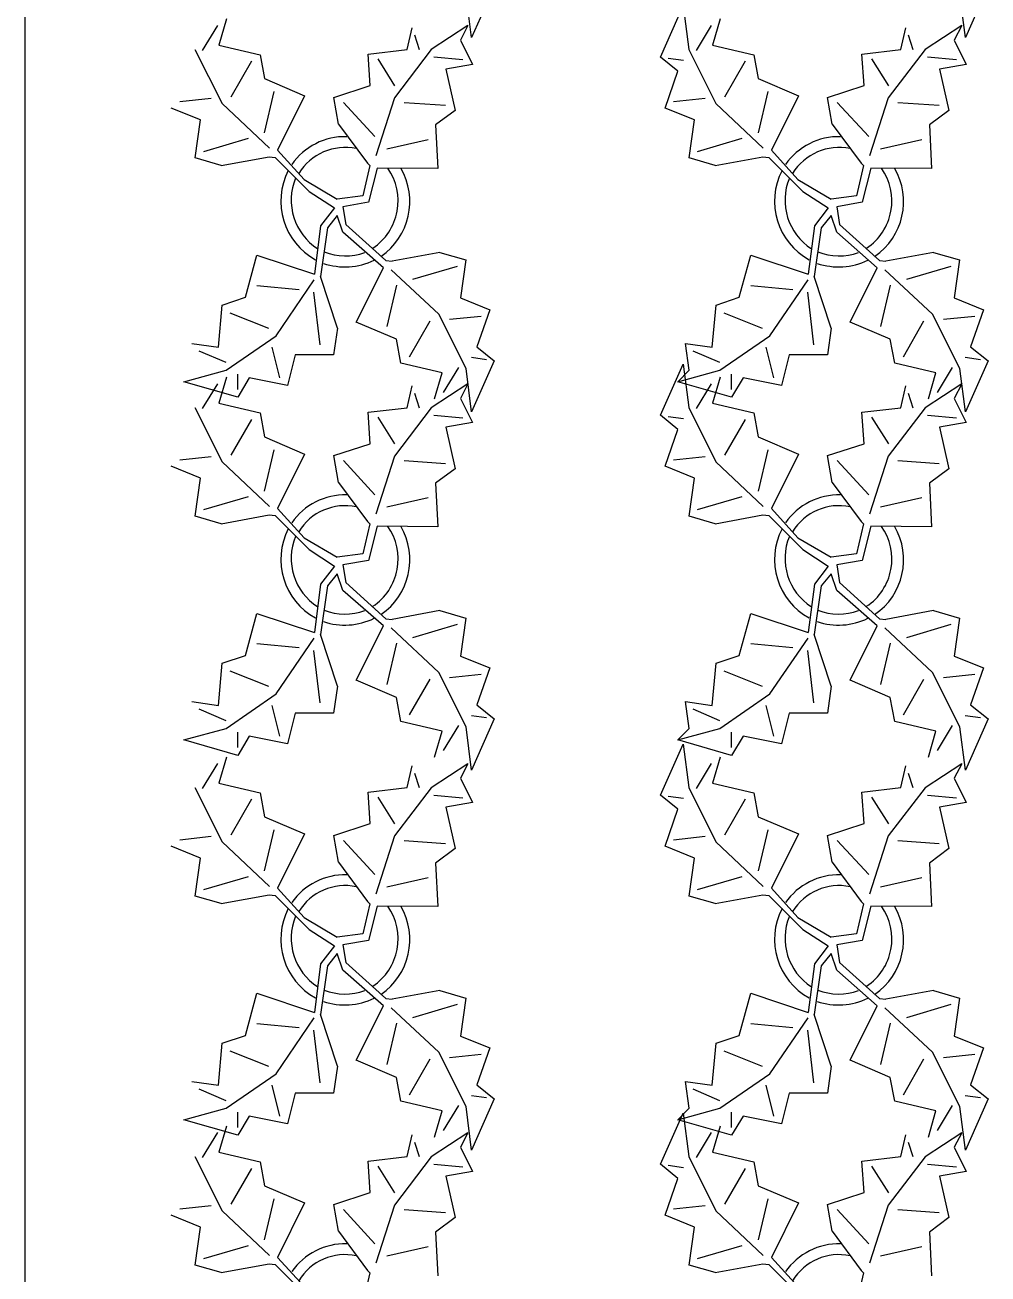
# Model space of a CAD drawing. Header units: inches. Extents: x 8624 to 20537, y 780 to 7738.
# Drawn here: x 17139.8 to 17228.6, y 1804.2 to 1919.2 of the extents above; entities that cross this region are included whole.
import ezdxf

# ---------------------------------------------------------------- set-up
doc = ezdxf.new("R2010")
doc.units = ezdxf.units.IN
doc.header["$MEASUREMENT"] = 0

msp = doc.modelspace()

# ---------------------------------------------------------------- linework, layer by layer
msp.add_line((17139.85, 2729.61), (17139.85, 1318.98))
at = {"color": 114, "linetype": 'Continuous'}
for p, q in [((17181, 1918.08), (17180.49, 1922.08)), ((17183.09, 1922.79), (17181, 1918.08)), ((17226.5, 1918.08), (17225.99, 1922.08)), ((17228.59, 1922.79), (17226.5, 1918.08)), ((17198.42, 1916.27), (17200.5, 1920.98)), ((17200.5, 1920.98), (17201.01, 1916.98)), ((17158.41, 1919.78), (17157.71, 1917.38)), ((17203.91, 1919.78), (17203.21, 1917.38)), ((17156.21, 1916.88), (17157.61, 1919.18)), ((17175.05, 1916.97), (17175.52, 1918.98)), ((17175.73, 1918.31), (17176.17, 1916.97)), ((17180.66, 1919.17), (17177.29, 1916.96)), ((17180.66, 1919.17), (17179.98, 1917.83)), ((17201.71, 1916.88), (17203.11, 1919.18)), ((17220.55, 1916.97), (17221.02, 1918.98)), ((17221.23, 1918.31), (17221.67, 1916.97)), ((17226.16, 1919.17), (17222.79, 1916.96)), ((17226.16, 1919.17), (17225.48, 1917.83)), ((17157.71, 1917.38), (17161.51, 1916.49)), ((17179.98, 1917.83), (17181.08, 1915.59)), ((17203.21, 1917.38), (17207.01, 1916.49)), ((17225.48, 1917.83), (17226.58, 1915.59)), ((17155.51, 1916.98), (17158.02, 1911.98)), ((17161.51, 1916.49), (17161.92, 1914.29)), ((17171.47, 1916.55), (17175.05, 1916.97)), ((17171.67, 1913.65), (17171.47, 1916.55)), ((17172.36, 1916.1), (17173.91, 1913.63)), ((17177.29, 1916.96), (17173.9, 1912.51)), ((17177.51, 1916.28), (17180.19, 1916.04)), ((17200.02, 1914.97), (17198.42, 1916.27)), ((17199.12, 1916.17), (17200.52, 1915.98)), ((17201.01, 1916.98), (17203.52, 1911.98)), ((17207.01, 1916.49), (17207.42, 1914.29)), ((17216.97, 1916.55), (17220.55, 1916.97)), ((17217.17, 1913.65), (17216.97, 1916.55)), ((17217.86, 1916.1), (17219.41, 1913.63)), ((17222.79, 1916.96), (17219.4, 1912.51)), ((17223.01, 1916.28), (17225.69, 1916.04)), ((17160.72, 1915.89), (17158.82, 1912.58)), ((17181.08, 1915.59), (17178.62, 1915.16)), ((17178.62, 1915.16), (17179.48, 1911.35)), ((17198.83, 1911.57), (17200.02, 1914.97)), ((17206.22, 1915.89), (17204.32, 1912.58)), ((17226.58, 1915.59), (17224.12, 1915.16)), ((17224.12, 1915.16), (17224.98, 1911.35)), ((17161.92, 1914.29), (17165.62, 1912.7)), ((17207.42, 1914.29), (17211.12, 1912.7)), ((17161.93, 1909.29), (17162.82, 1913.09)), ((17165.62, 1912.7), (17163.13, 1907.69)), ((17168.31, 1912.55), (17171.67, 1913.65)), ((17168.74, 1910.09), (17168.31, 1912.55)), ((17207.43, 1909.29), (17208.32, 1913.09)), ((17211.12, 1912.7), (17208.63, 1907.69)), ((17213.81, 1912.55), (17217.17, 1913.65)), ((17214.24, 1910.09), (17213.81, 1912.55)), ((17156.03, 1910.48), (17153.33, 1911.57)), ((17154.12, 1912.17), (17157.02, 1912.48)), ((17158.02, 1911.98), (17162.37, 1907.87)), ((17169.2, 1912.1), (17172.09, 1908.95)), ((17173.9, 1912.51), (17172.17, 1907.16)), ((17178.59, 1911.8), (17174.79, 1912.06)), ((17201.53, 1910.48), (17198.83, 1911.57)), ((17199.62, 1912.17), (17202.52, 1912.48)), ((17203.52, 1911.98), (17207.87, 1907.87)), ((17214.7, 1912.1), (17217.59, 1908.95)), ((17219.4, 1912.51), (17217.67, 1907.16)), ((17224.09, 1911.8), (17220.29, 1912.06)), ((17155.54, 1906.98), (17156.03, 1910.48)), ((17179.48, 1911.35), (17177.68, 1910.02)), ((17201.04, 1906.98), (17201.53, 1910.48)), ((17224.98, 1911.35), (17223.18, 1910.02)), ((17168.74, 1910.09), (17171.4, 1906.49)), ((17177.68, 1910.02), (17177.88, 1906)), ((17214.24, 1910.09), (17216.9, 1906.49)), ((17223.18, 1910.02), (17223.38, 1906)), ((17156.33, 1907.58), (17160.43, 1908.79)), ((17173.19, 1907.82), (17177, 1908.69)), ((17201.83, 1907.58), (17205.93, 1908.79)), ((17218.69, 1907.82), (17222.5, 1908.69)), ((17157.94, 1906.28), (17155.54, 1906.98)), ((17157.94, 1906.28), (17162.34, 1907.09)), ((17162.34, 1907.09), (17162.9, 1907.03)), ((17162.9, 1907.03), (17166.02, 1903.9)), ((17165.57, 1904.99), (17163.13, 1907.69)), ((17203.44, 1906.28), (17201.04, 1906.98)), ((17203.44, 1906.28), (17207.84, 1907.09)), ((17207.84, 1907.09), (17208.4, 1907.03)), ((17208.4, 1907.03), (17211.52, 1903.9)), ((17211.07, 1904.99), (17208.63, 1907.69)), ((17171.62, 1906.27), (17170.98, 1903.5)), ((17171.4, 1906.49), (17171.62, 1906.27)), ((17172.29, 1906.04), (17171.5, 1902.89)), ((17177.88, 1906), (17172.29, 1906.04)), ((17217.12, 1906.27), (17216.48, 1903.5)), ((17216.9, 1906.49), (17217.12, 1906.27)), ((17217.79, 1906.04), (17217, 1902.89)), ((17223.38, 1906), (17217.79, 1906.04)), ((17165.57, 1904.99), (17168.63, 1903.19)), ((17211.07, 1904.99), (17214.13, 1903.19)), ((17166.02, 1903.9), (17168.37, 1902.38)), ((17170.98, 1903.5), (17168.63, 1903.19)), ((17170.98, 1903.5), (17170.98, 1903.5)), ((17211.52, 1903.9), (17213.87, 1902.38)), ((17216.48, 1903.5), (17214.13, 1903.19)), ((17216.48, 1903.5), (17216.48, 1903.5)), ((17168.37, 1902.38), (17167.09, 1900.72)), ((17171.5, 1902.89), (17169.15, 1902.48)), ((17169.15, 1902.48), (17169.41, 1900.85)), ((17213.87, 1902.38), (17212.59, 1900.72)), ((17217, 1902.89), (17214.65, 1902.48)), ((17214.65, 1902.48), (17214.91, 1900.85)), ((17168.63, 1901.67), (17167.72, 1900.55)), ((17169.15, 1900.14), (17168.63, 1901.67)), ((17214.13, 1901.67), (17213.22, 1900.55)), ((17214.65, 1900.14), (17214.13, 1901.67)), ((17167.09, 1900.72), (17166.52, 1896.26)), ((17167.72, 1900.55), (17167.07, 1896.07)), ((17172.87, 1896.86), (17169.15, 1900.14)), ((17169.41, 1900.85), (17173.1, 1897.53)), ((17212.59, 1900.72), (17212.02, 1896.26)), ((17213.22, 1900.55), (17212.57, 1896.07)), ((17218.37, 1896.86), (17214.65, 1900.14)), ((17214.91, 1900.85), (17218.6, 1897.53)), ((17160.16, 1894.14), (17161.22, 1898.02)), ((17161.22, 1898.02), (17166.52, 1896.26)), ((17178.06, 1898.28), (17173.67, 1897.47)), ((17178.06, 1898.28), (17180.47, 1897.58)), ((17180.47, 1897.58), (17179.97, 1894.08)), ((17205.66, 1894.14), (17206.72, 1898.02)), ((17206.72, 1898.02), (17212.02, 1896.26)), ((17223.56, 1898.28), (17219.17, 1897.47)), ((17223.56, 1898.28), (17225.97, 1897.58)), ((17225.97, 1897.58), (17225.47, 1894.08)), ((17170.38, 1891.86), (17172.87, 1896.86)), ((17173.1, 1897.53), (17173.67, 1897.47)), ((17177.98, 1892.58), (17173.59, 1896.68)), ((17179.67, 1896.98), (17175.57, 1895.77)), ((17215.88, 1891.86), (17218.37, 1896.86)), ((17218.6, 1897.53), (17219.17, 1897.47)), ((17223.48, 1892.58), (17219.09, 1896.68)), ((17225.17, 1896.98), (17221.07, 1895.77)), ((17162.98, 1890.6), (17166.51, 1895.75)), ((17168.64, 1891.31), (17167.07, 1896.07)), ((17174.07, 1895.27), (17173.18, 1891.46)), ((17208.48, 1890.6), (17212.01, 1895.75)), ((17214.14, 1891.31), (17212.57, 1896.07)), ((17219.57, 1895.27), (17218.68, 1891.46)), ((17158.03, 1893.43), (17160.16, 1894.14)), ((17165.11, 1894.84), (17161.22, 1895.2)), ((17166.44, 1894.61), (17167.01, 1889.77)), ((17203.53, 1893.43), (17205.66, 1894.14)), ((17210.61, 1894.84), (17206.72, 1895.2)), ((17211.94, 1894.61), (17212.51, 1889.77)), ((17157.68, 1889.54), (17158.03, 1893.43)), ((17179.97, 1894.08), (17182.68, 1892.99)), ((17182.68, 1892.99), (17181.48, 1889.58)), ((17203.18, 1889.54), (17203.53, 1893.43)), ((17225.47, 1894.08), (17228.18, 1892.99)), ((17228.18, 1892.99), (17226.98, 1889.58)), ((17158.74, 1892.72), (17162.28, 1891.31)), ((17174.08, 1890.27), (17170.38, 1891.86)), ((17175.29, 1888.67), (17177.18, 1891.97)), ((17180.49, 1887.58), (17177.98, 1892.58)), ((17181.88, 1892.38), (17178.98, 1892.08)), ((17204.24, 1892.72), (17207.78, 1891.31)), ((17219.58, 1890.27), (17215.88, 1891.86)), ((17220.79, 1888.67), (17222.68, 1891.97)), ((17225.99, 1887.58), (17223.48, 1892.58)), ((17227.38, 1892.38), (17224.48, 1892.08)), ((17168.64, 1891.31), (17168.29, 1888.83)), ((17214.14, 1891.31), (17213.79, 1888.83)), ((17155.21, 1889.89), (17157.68, 1889.54)), ((17158.39, 1887.42), (17162.98, 1890.6)), ((17163.34, 1886.71), (17162.63, 1889.54)), ((17174.49, 1888.07), (17174.08, 1890.27)), ((17181.48, 1889.58), (17183.09, 1888.29)), ((17200.71, 1889.89), (17203.18, 1889.54)), ((17201.06, 1887.42), (17200.71, 1889.89)), ((17203.89, 1887.42), (17208.48, 1890.6)), ((17208.84, 1886.71), (17208.13, 1889.54)), ((17219.99, 1888.07), (17219.58, 1890.27)), ((17226.98, 1889.58), (17228.59, 1888.29)), ((17158.39, 1888.12), (17155.91, 1889.19)), ((17164.75, 1888.83), (17164.05, 1886)), ((17168.29, 1888.83), (17164.75, 1888.83)), ((17182.39, 1888.39), (17180.99, 1888.58)), ((17203.89, 1888.12), (17201.41, 1889.19)), ((17210.25, 1888.83), (17209.55, 1886)), ((17213.79, 1888.83), (17210.25, 1888.83)), ((17227.89, 1888.39), (17226.49, 1888.58)), ((17154.5, 1886.36), (17158.39, 1887.42)), ((17178.29, 1887.18), (17174.49, 1888.07)), ((17179.79, 1887.68), (17178.39, 1885.38)), ((17181, 1883.58), (17180.49, 1887.58)), ((17183.09, 1888.29), (17181, 1883.58)), ((17198.42, 1883.27), (17200.5, 1887.98)), ((17200, 1886.36), (17203.89, 1887.42)), ((17200, 1886.36), (17201.06, 1887.42)), ((17200.5, 1887.98), (17201.01, 1883.98)), ((17223.79, 1887.18), (17219.99, 1888.07)), ((17225.29, 1887.68), (17223.89, 1885.38)), ((17226.5, 1883.58), (17225.99, 1887.58)), ((17228.59, 1888.29), (17226.5, 1883.58)), ((17159.45, 1884.94), (17154.5, 1886.36)), ((17156.21, 1883.88), (17157.61, 1886.18)), ((17158.41, 1886.78), (17157.71, 1884.38)), ((17159.45, 1885.65), (17159.45, 1887.06)), ((17160.51, 1886.71), (17159.45, 1884.94)), ((17164.05, 1886), (17160.51, 1886.71)), ((17180.66, 1886.17), (17177.29, 1883.96)), ((17177.59, 1884.77), (17178.29, 1887.18)), ((17180.66, 1886.17), (17179.98, 1884.83)), ((17204.95, 1884.94), (17200, 1886.36)), ((17201.71, 1883.88), (17203.11, 1886.18)), ((17203.91, 1886.78), (17203.21, 1884.38)), ((17204.95, 1885.65), (17204.95, 1887.06)), ((17206.01, 1886.71), (17204.95, 1884.94)), ((17209.55, 1886), (17206.01, 1886.71)), ((17226.16, 1886.17), (17222.79, 1883.96)), ((17223.09, 1884.77), (17223.79, 1887.18)), ((17226.16, 1886.17), (17225.48, 1884.83)), ((17175.05, 1883.97), (17175.52, 1885.98)), ((17175.73, 1885.31), (17176.17, 1883.97)), ((17220.55, 1883.97), (17221.02, 1885.98)), ((17221.23, 1885.31), (17221.67, 1883.97)), ((17155.51, 1883.98), (17158.02, 1878.98)), ((17157.71, 1884.38), (17161.51, 1883.49)), ((17171.47, 1883.55), (17175.05, 1883.97)), ((17177.29, 1883.96), (17173.9, 1879.51)), ((17179.98, 1884.83), (17181.08, 1882.59)), ((17201.01, 1883.98), (17203.52, 1878.98)), ((17203.21, 1884.38), (17207.01, 1883.49)), ((17216.97, 1883.55), (17220.55, 1883.97)), ((17222.79, 1883.96), (17219.4, 1879.51)), ((17225.48, 1884.83), (17226.58, 1882.59)), ((17160.72, 1882.89), (17158.82, 1879.58)), ((17161.51, 1883.49), (17161.92, 1881.29)), ((17171.67, 1880.65), (17171.47, 1883.55)), ((17172.36, 1883.1), (17173.91, 1880.63)), ((17177.51, 1883.28), (17180.19, 1883.04)), ((17200.02, 1881.97), (17198.42, 1883.27)), ((17199.12, 1883.17), (17200.52, 1882.98)), ((17206.22, 1882.89), (17204.32, 1879.58)), ((17207.01, 1883.49), (17207.42, 1881.29)), ((17217.17, 1880.65), (17216.97, 1883.55)), ((17217.86, 1883.1), (17219.41, 1880.63)), ((17223.01, 1883.28), (17225.69, 1883.04)), ((17181.08, 1882.59), (17178.62, 1882.16)), ((17178.62, 1882.16), (17179.48, 1878.35)), ((17198.83, 1878.57), (17200.02, 1881.97)), ((17226.58, 1882.59), (17224.12, 1882.16)), ((17224.12, 1882.16), (17224.98, 1878.35)), ((17161.92, 1881.29), (17165.62, 1879.7)), ((17168.31, 1879.55), (17171.67, 1880.65)), ((17207.42, 1881.29), (17211.12, 1879.7)), ((17213.81, 1879.55), (17217.17, 1880.65)), ((17154.12, 1879.17), (17157.02, 1879.48)), ((17161.93, 1876.29), (17162.82, 1880.09)), ((17165.62, 1879.7), (17163.13, 1874.69)), ((17168.74, 1877.09), (17168.31, 1879.55)), ((17173.9, 1879.51), (17172.17, 1874.16)), ((17199.62, 1879.17), (17202.52, 1879.48)), ((17207.43, 1876.29), (17208.32, 1880.09)), ((17211.12, 1879.7), (17208.63, 1874.69)), ((17214.24, 1877.09), (17213.81, 1879.55)), ((17219.4, 1879.51), (17217.67, 1874.16)), ((17156.03, 1877.48), (17153.33, 1878.57)), ((17158.02, 1878.98), (17162.37, 1874.87)), ((17169.2, 1879.1), (17172.09, 1875.95)), ((17178.59, 1878.8), (17174.79, 1879.06)), ((17179.48, 1878.35), (17177.68, 1877.02)), ((17201.53, 1877.48), (17198.83, 1878.57)), ((17203.52, 1878.98), (17207.87, 1874.87)), ((17214.7, 1879.1), (17217.59, 1875.95)), ((17224.09, 1878.8), (17220.29, 1879.06)), ((17224.98, 1878.35), (17223.18, 1877.02)), ((17155.54, 1873.98), (17156.03, 1877.48)), ((17168.74, 1877.09), (17171.4, 1873.49)), ((17177.68, 1877.02), (17177.88, 1873)), ((17201.04, 1873.98), (17201.53, 1877.48)), ((17214.24, 1877.09), (17216.9, 1873.49)), ((17223.18, 1877.02), (17223.38, 1873)), ((17156.33, 1874.58), (17160.43, 1875.79)), ((17201.83, 1874.58), (17205.93, 1875.79)), ((17165.57, 1871.99), (17163.13, 1874.69)), ((17173.19, 1874.82), (17177, 1875.69)), ((17211.07, 1871.99), (17208.63, 1874.69)), ((17218.69, 1874.82), (17222.5, 1875.69)), ((17157.94, 1873.28), (17155.54, 1873.98)), ((17157.94, 1873.28), (17162.34, 1874.09)), ((17162.34, 1874.09), (17162.9, 1874.03)), ((17162.9, 1874.03), (17166.02, 1870.9)), ((17171.4, 1873.49), (17171.62, 1873.27)), ((17203.44, 1873.28), (17201.04, 1873.98)), ((17203.44, 1873.28), (17207.84, 1874.09)), ((17207.84, 1874.09), (17208.4, 1874.03)), ((17208.4, 1874.03), (17211.52, 1870.9)), ((17216.9, 1873.49), (17217.12, 1873.27)), ((17171.62, 1873.27), (17170.98, 1870.5)), ((17172.29, 1873.04), (17171.5, 1869.89)), ((17177.88, 1873), (17172.29, 1873.04)), ((17217.12, 1873.27), (17216.48, 1870.5)), ((17217.79, 1873.04), (17217, 1869.89)), ((17223.38, 1873), (17217.79, 1873.04)), ((17165.57, 1871.99), (17168.63, 1870.19)), ((17211.07, 1871.99), (17214.13, 1870.19)), ((17166.02, 1870.9), (17168.37, 1869.38)), ((17170.98, 1870.5), (17168.63, 1870.19)), ((17170.98, 1870.5), (17170.98, 1870.5)), ((17211.52, 1870.9), (17213.87, 1869.38)), ((17216.48, 1870.5), (17214.13, 1870.19)), ((17216.48, 1870.5), (17216.48, 1870.5)), ((17168.37, 1869.38), (17167.09, 1867.72)), ((17171.5, 1869.89), (17169.15, 1869.48)), ((17169.15, 1869.48), (17169.41, 1867.85)), ((17213.87, 1869.38), (17212.59, 1867.72)), ((17217, 1869.89), (17214.65, 1869.48)), ((17214.65, 1869.48), (17214.91, 1867.85)), ((17167.09, 1867.72), (17166.52, 1863.26)), ((17168.63, 1868.67), (17167.72, 1867.55)), ((17169.15, 1867.14), (17168.63, 1868.67)), ((17169.41, 1867.85), (17173.1, 1864.53)), ((17212.59, 1867.72), (17212.02, 1863.26)), ((17214.13, 1868.67), (17213.22, 1867.55)), ((17214.65, 1867.14), (17214.13, 1868.67)), ((17214.91, 1867.85), (17218.6, 1864.53)), ((17167.72, 1867.55), (17167.07, 1863.07)), ((17172.87, 1863.86), (17169.15, 1867.14)), ((17213.22, 1867.55), (17212.57, 1863.07)), ((17218.37, 1863.86), (17214.65, 1867.14)), ((17160.16, 1861.14), (17161.22, 1865.02)), ((17161.22, 1865.02), (17166.52, 1863.26)), ((17173.1, 1864.53), (17173.67, 1864.47)), ((17178.06, 1865.28), (17173.67, 1864.47)), ((17178.06, 1865.28), (17180.47, 1864.58)), ((17180.47, 1864.58), (17179.97, 1861.08)), ((17205.66, 1861.14), (17206.72, 1865.02)), ((17206.72, 1865.02), (17212.02, 1863.26)), ((17218.6, 1864.53), (17219.17, 1864.47)), ((17223.56, 1865.28), (17219.17, 1864.47)), ((17223.56, 1865.28), (17225.97, 1864.58)), ((17225.97, 1864.58), (17225.47, 1861.08)), ((17168.64, 1858.31), (17167.07, 1863.07)), ((17170.38, 1858.86), (17172.87, 1863.86)), ((17177.98, 1859.58), (17173.59, 1863.68)), ((17179.67, 1863.98), (17175.57, 1862.77)), ((17214.14, 1858.31), (17212.57, 1863.07)), ((17215.88, 1858.86), (17218.37, 1863.86)), ((17223.48, 1859.58), (17219.09, 1863.68)), ((17225.17, 1863.98), (17221.07, 1862.77)), ((17165.11, 1861.84), (17161.22, 1862.2)), ((17162.98, 1857.6), (17166.51, 1862.75)), ((17174.07, 1862.27), (17173.18, 1858.46)), ((17210.61, 1861.84), (17206.72, 1862.2)), ((17208.48, 1857.6), (17212.01, 1862.75)), ((17219.57, 1862.27), (17218.68, 1858.46)), ((17158.03, 1860.43), (17160.16, 1861.14)), ((17166.44, 1861.61), (17167.01, 1856.77)), ((17179.97, 1861.08), (17182.68, 1859.99)), ((17203.53, 1860.43), (17205.66, 1861.14)), ((17211.94, 1861.61), (17212.51, 1856.77)), ((17225.47, 1861.08), (17228.18, 1859.99)), ((17157.68, 1856.54), (17158.03, 1860.43)), ((17158.74, 1859.72), (17162.28, 1858.31)), ((17182.68, 1859.99), (17181.48, 1856.58)), ((17203.18, 1856.54), (17203.53, 1860.43)), ((17204.24, 1859.72), (17207.78, 1858.31)), ((17228.18, 1859.99), (17226.98, 1856.58)), ((17174.08, 1857.27), (17170.38, 1858.86)), ((17175.29, 1855.67), (17177.18, 1858.97)), ((17180.49, 1854.58), (17177.98, 1859.58)), ((17181.88, 1859.38), (17178.98, 1859.08)), ((17219.58, 1857.27), (17215.88, 1858.86)), ((17220.79, 1855.67), (17222.68, 1858.97)), ((17225.99, 1854.58), (17223.48, 1859.58)), ((17227.38, 1859.38), (17224.48, 1859.08)), ((17158.39, 1854.42), (17162.98, 1857.6)), ((17168.64, 1858.31), (17168.29, 1855.83)), ((17203.89, 1854.42), (17208.48, 1857.6)), ((17214.14, 1858.31), (17213.79, 1855.83)), ((17155.21, 1856.89), (17157.68, 1856.54)), ((17158.39, 1855.12), (17155.91, 1856.19)), ((17163.34, 1853.71), (17162.63, 1856.54)), ((17174.49, 1855.07), (17174.08, 1857.27)), ((17181.48, 1856.58), (17183.09, 1855.29)), ((17200.71, 1856.89), (17203.18, 1856.54)), ((17201.06, 1854.42), (17200.71, 1856.89)), ((17203.89, 1855.12), (17201.41, 1856.19)), ((17208.84, 1853.71), (17208.13, 1856.54)), ((17219.99, 1855.07), (17219.58, 1857.27)), ((17226.98, 1856.58), (17228.59, 1855.29)), ((17164.75, 1855.83), (17164.05, 1853)), ((17168.29, 1855.83), (17164.75, 1855.83)), ((17178.29, 1854.18), (17174.49, 1855.07)), ((17182.39, 1855.39), (17180.99, 1855.58)), ((17183.09, 1855.29), (17181, 1850.58)), ((17210.25, 1855.83), (17209.55, 1853)), ((17213.79, 1855.83), (17210.25, 1855.83)), ((17223.79, 1854.18), (17219.99, 1855.07)), ((17227.89, 1855.39), (17226.49, 1855.58)), ((17228.59, 1855.29), (17226.5, 1850.58)), ((17154.5, 1853.36), (17158.39, 1854.42)), ((17159.45, 1852.65), (17159.45, 1854.06)), ((17177.59, 1851.77), (17178.29, 1854.18)), ((17179.79, 1854.68), (17178.39, 1852.38)), ((17181, 1850.58), (17180.49, 1854.58)), ((17200, 1853.36), (17203.89, 1854.42)), ((17200, 1853.36), (17201.06, 1854.42)), ((17204.95, 1852.65), (17204.95, 1854.06)), ((17223.09, 1851.77), (17223.79, 1854.18)), ((17225.29, 1854.68), (17223.89, 1852.38)), ((17226.5, 1850.58), (17225.99, 1854.58)), ((17159.45, 1851.94), (17154.5, 1853.36)), ((17160.51, 1853.71), (17159.45, 1851.94)), ((17164.05, 1853), (17160.51, 1853.71)), ((17198.42, 1848.27), (17200.5, 1852.98)), ((17204.95, 1851.94), (17200, 1853.36)), ((17200.5, 1852.98), (17201.01, 1848.98)), ((17206.01, 1853.71), (17204.95, 1851.94)), ((17209.55, 1853), (17206.01, 1853.71)), ((17158.41, 1851.78), (17157.71, 1849.38)), ((17203.91, 1851.78), (17203.21, 1849.38)), ((17156.21, 1848.88), (17157.61, 1851.18)), ((17175.05, 1848.97), (17175.52, 1850.98)), ((17180.66, 1851.17), (17177.29, 1848.96)), ((17180.66, 1851.17), (17179.98, 1849.83)), ((17201.71, 1848.88), (17203.11, 1851.18)), ((17220.55, 1848.97), (17221.02, 1850.98)), ((17226.16, 1851.17), (17222.79, 1848.96)), ((17226.16, 1851.17), (17225.48, 1849.83)), ((17157.71, 1849.38), (17161.51, 1848.49)), ((17175.73, 1850.31), (17176.17, 1848.97)), ((17179.98, 1849.83), (17181.08, 1847.59)), ((17203.21, 1849.38), (17207.01, 1848.49)), ((17221.23, 1850.31), (17221.67, 1848.97)), ((17225.48, 1849.83), (17226.58, 1847.59)), ((17155.51, 1848.98), (17158.02, 1843.98)), ((17161.51, 1848.49), (17161.92, 1846.29)), ((17171.47, 1848.55), (17175.05, 1848.97)), ((17171.67, 1845.65), (17171.47, 1848.55)), ((17172.36, 1848.1), (17173.91, 1845.63)), ((17177.29, 1848.96), (17173.9, 1844.51)), ((17177.51, 1848.28), (17180.19, 1848.04)), ((17200.02, 1846.97), (17198.42, 1848.27)), ((17199.12, 1848.17), (17200.52, 1847.98)), ((17201.01, 1848.98), (17203.52, 1843.98)), ((17207.01, 1848.49), (17207.42, 1846.29)), ((17216.97, 1848.55), (17220.55, 1848.97)), ((17217.17, 1845.65), (17216.97, 1848.55)), ((17217.86, 1848.1), (17219.41, 1845.63)), ((17222.79, 1848.96), (17219.4, 1844.51)), ((17223.01, 1848.28), (17225.69, 1848.04)), ((17160.72, 1847.89), (17158.82, 1844.58)), ((17181.08, 1847.59), (17178.62, 1847.16)), ((17178.62, 1847.16), (17179.48, 1843.35)), ((17198.83, 1843.57), (17200.02, 1846.97)), ((17206.22, 1847.89), (17204.32, 1844.58)), ((17226.58, 1847.59), (17224.12, 1847.16)), ((17224.12, 1847.16), (17224.98, 1843.35)), ((17161.92, 1846.29), (17165.62, 1844.7)), ((17207.42, 1846.29), (17211.12, 1844.7)), ((17161.93, 1841.29), (17162.82, 1845.09)), ((17165.62, 1844.7), (17163.13, 1839.69)), ((17168.31, 1844.55), (17171.67, 1845.65)), ((17207.43, 1841.29), (17208.32, 1845.09)), ((17211.12, 1844.7), (17208.63, 1839.69)), ((17213.81, 1844.55), (17217.17, 1845.65)), ((17156.03, 1842.48), (17153.33, 1843.57)), ((17154.12, 1844.17), (17157.02, 1844.48)), ((17158.02, 1843.98), (17162.37, 1839.87)), ((17168.74, 1842.09), (17168.31, 1844.55)), ((17169.2, 1844.1), (17172.09, 1840.95)), ((17173.9, 1844.51), (17172.17, 1839.16)), ((17178.59, 1843.8), (17174.79, 1844.06)), ((17201.53, 1842.48), (17198.83, 1843.57)), ((17199.62, 1844.17), (17202.52, 1844.48)), ((17203.52, 1843.98), (17207.87, 1839.87)), ((17214.24, 1842.09), (17213.81, 1844.55)), ((17214.7, 1844.1), (17217.59, 1840.95)), ((17219.4, 1844.51), (17217.67, 1839.16)), ((17224.09, 1843.8), (17220.29, 1844.06)), ((17155.54, 1838.98), (17156.03, 1842.48)), ((17179.48, 1843.35), (17177.68, 1842.02)), ((17201.04, 1838.98), (17201.53, 1842.48)), ((17224.98, 1843.35), (17223.18, 1842.02)), ((17168.74, 1842.09), (17171.4, 1838.49)), ((17177.68, 1842.02), (17177.88, 1838)), ((17214.24, 1842.09), (17216.9, 1838.49)), ((17223.18, 1842.02), (17223.38, 1838)), ((17156.33, 1839.58), (17160.43, 1840.79)), ((17173.19, 1839.82), (17177, 1840.69)), ((17201.83, 1839.58), (17205.93, 1840.79)), ((17218.69, 1839.82), (17222.5, 1840.69)), ((17157.94, 1838.28), (17155.54, 1838.98)), ((17157.94, 1838.28), (17162.34, 1839.09)), ((17162.34, 1839.09), (17162.9, 1839.03)), ((17162.9, 1839.03), (17166.02, 1835.9)), ((17165.57, 1836.99), (17163.13, 1839.69)), ((17203.44, 1838.28), (17201.04, 1838.98)), ((17203.44, 1838.28), (17207.84, 1839.09)), ((17207.84, 1839.09), (17208.4, 1839.03)), ((17208.4, 1839.03), (17211.52, 1835.9)), ((17211.07, 1836.99), (17208.63, 1839.69)), ((17171.62, 1838.27), (17170.98, 1835.5)), ((17171.4, 1838.49), (17171.62, 1838.27)), ((17172.29, 1838.04), (17171.5, 1834.89)), ((17177.88, 1838), (17172.29, 1838.04)), ((17217.12, 1838.27), (17216.48, 1835.5)), ((17216.9, 1838.49), (17217.12, 1838.27)), ((17217.79, 1838.04), (17217, 1834.89)), ((17223.38, 1838), (17217.79, 1838.04)), ((17165.57, 1836.99), (17168.63, 1835.19)), ((17211.07, 1836.99), (17214.13, 1835.19)), ((17166.02, 1835.9), (17168.37, 1834.38)), ((17170.98, 1835.5), (17168.63, 1835.19)), ((17170.98, 1835.5), (17170.98, 1835.5)), ((17211.52, 1835.9), (17213.87, 1834.38)), ((17216.48, 1835.5), (17214.13, 1835.19)), ((17216.48, 1835.5), (17216.48, 1835.5)), ((17168.37, 1834.38), (17167.09, 1832.72)), ((17171.5, 1834.89), (17169.15, 1834.48)), ((17169.15, 1834.48), (17169.41, 1832.85)), ((17213.87, 1834.38), (17212.59, 1832.72)), ((17217, 1834.89), (17214.65, 1834.48)), ((17214.65, 1834.48), (17214.91, 1832.85)), ((17168.63, 1833.67), (17167.72, 1832.55)), ((17169.15, 1832.14), (17168.63, 1833.67)), ((17214.13, 1833.67), (17213.22, 1832.55)), ((17214.65, 1832.14), (17214.13, 1833.67)), ((17167.09, 1832.72), (17166.52, 1828.26)), ((17167.72, 1832.55), (17167.07, 1828.07)), ((17172.87, 1828.86), (17169.15, 1832.14)), ((17169.41, 1832.85), (17173.1, 1829.53)), ((17212.59, 1832.72), (17212.02, 1828.26)), ((17213.22, 1832.55), (17212.57, 1828.07)), ((17218.37, 1828.86), (17214.65, 1832.14)), ((17214.91, 1832.85), (17218.6, 1829.53)), ((17160.16, 1826.14), (17161.22, 1830.02)), ((17161.22, 1830.02), (17166.52, 1828.26)), ((17178.06, 1830.28), (17173.67, 1829.47)), ((17178.06, 1830.28), (17180.47, 1829.58)), ((17205.66, 1826.14), (17206.72, 1830.02)), ((17206.72, 1830.02), (17212.02, 1828.26)), ((17223.56, 1830.28), (17219.17, 1829.47)), ((17223.56, 1830.28), (17225.97, 1829.58)), ((17170.38, 1823.86), (17172.87, 1828.86)), ((17173.1, 1829.53), (17173.67, 1829.47)), ((17177.98, 1824.58), (17173.59, 1828.68)), ((17179.67, 1828.98), (17175.57, 1827.77)), ((17180.47, 1829.58), (17179.97, 1826.08)), ((17215.88, 1823.86), (17218.37, 1828.86)), ((17218.6, 1829.53), (17219.17, 1829.47)), ((17223.48, 1824.58), (17219.09, 1828.68)), ((17225.17, 1828.98), (17221.07, 1827.77)), ((17225.97, 1829.58), (17225.47, 1826.08)), ((17162.98, 1822.6), (17166.51, 1827.75)), ((17168.64, 1823.31), (17167.07, 1828.07)), ((17208.48, 1822.6), (17212.01, 1827.75)), ((17214.14, 1823.31), (17212.57, 1828.07)), ((17165.11, 1826.84), (17161.22, 1827.2)), ((17166.44, 1826.61), (17167.01, 1821.77)), ((17174.07, 1827.27), (17173.18, 1823.46)), ((17210.61, 1826.84), (17206.72, 1827.2)), ((17211.94, 1826.61), (17212.51, 1821.77)), ((17219.57, 1827.27), (17218.68, 1823.46)), ((17157.68, 1821.54), (17158.03, 1825.43)), ((17158.03, 1825.43), (17160.16, 1826.14)), ((17179.97, 1826.08), (17182.68, 1824.99)), ((17203.18, 1821.54), (17203.53, 1825.43)), ((17203.53, 1825.43), (17205.66, 1826.14)), ((17225.47, 1826.08), (17228.18, 1824.99)), ((17158.74, 1824.72), (17162.28, 1823.31)), ((17175.29, 1820.67), (17177.18, 1823.97)), ((17180.49, 1819.58), (17177.98, 1824.58)), ((17181.88, 1824.38), (17178.98, 1824.08)), ((17182.68, 1824.99), (17181.48, 1821.58)), ((17204.24, 1824.72), (17207.78, 1823.31)), ((17220.79, 1820.67), (17222.68, 1823.97)), ((17225.99, 1819.58), (17223.48, 1824.58)), ((17227.38, 1824.38), (17224.48, 1824.08)), ((17228.18, 1824.99), (17226.98, 1821.58)), ((17168.64, 1823.31), (17168.29, 1820.83)), ((17174.08, 1822.27), (17170.38, 1823.86)), ((17214.14, 1823.31), (17213.79, 1820.83)), ((17219.58, 1822.27), (17215.88, 1823.86)), ((17155.21, 1821.89), (17157.68, 1821.54)), ((17158.39, 1819.42), (17162.98, 1822.6)), ((17174.49, 1820.07), (17174.08, 1822.27)), ((17200.71, 1821.89), (17203.18, 1821.54)), ((17201.06, 1819.42), (17200.71, 1821.89)), ((17203.89, 1819.42), (17208.48, 1822.6)), ((17219.99, 1820.07), (17219.58, 1822.27)), ((17158.39, 1820.12), (17155.91, 1821.19)), ((17163.34, 1818.71), (17162.63, 1821.54)), ((17164.75, 1820.83), (17164.05, 1818)), ((17168.29, 1820.83), (17164.75, 1820.83)), ((17182.39, 1820.39), (17180.99, 1820.58)), ((17181.48, 1821.58), (17183.09, 1820.29)), ((17203.89, 1820.12), (17201.41, 1821.19)), ((17208.84, 1818.71), (17208.13, 1821.54)), ((17210.25, 1820.83), (17209.55, 1818)), ((17213.79, 1820.83), (17210.25, 1820.83)), ((17227.89, 1820.39), (17226.49, 1820.58)), ((17226.98, 1821.58), (17228.59, 1820.29)), ((17154.5, 1818.36), (17158.39, 1819.42)), ((17178.29, 1819.18), (17174.49, 1820.07)), ((17179.79, 1819.68), (17178.39, 1817.38)), ((17181, 1815.58), (17180.49, 1819.58)), ((17183.09, 1820.29), (17181, 1815.58)), ((17200, 1818.36), (17203.89, 1819.42)), ((17200, 1818.36), (17201.06, 1819.42)), ((17223.79, 1819.18), (17219.99, 1820.07)), ((17225.29, 1819.68), (17223.89, 1817.38)), ((17226.5, 1815.58), (17225.99, 1819.58)), ((17228.59, 1820.29), (17226.5, 1815.58)), ((17159.45, 1816.94), (17154.5, 1818.36)), ((17159.45, 1817.65), (17159.45, 1819.06)), ((17160.51, 1818.71), (17159.45, 1816.94)), ((17164.05, 1818), (17160.51, 1818.71)), ((17177.59, 1816.77), (17178.29, 1819.18)), ((17198.42, 1814.27), (17200.5, 1818.98)), ((17204.95, 1816.94), (17200, 1818.36)), ((17200.5, 1818.98), (17201.01, 1814.98)), ((17204.95, 1817.65), (17204.95, 1819.06)), ((17206.01, 1818.71), (17204.95, 1816.94)), ((17209.55, 1818), (17206.01, 1818.71)), ((17223.09, 1816.77), (17223.79, 1819.18)), ((17156.21, 1814.88), (17157.61, 1817.18)), ((17158.41, 1817.78), (17157.71, 1815.38)), ((17180.66, 1817.17), (17177.29, 1814.96)), ((17180.66, 1817.17), (17179.98, 1815.83)), ((17201.71, 1814.88), (17203.11, 1817.18)), ((17203.91, 1817.78), (17203.21, 1815.38)), ((17226.16, 1817.17), (17222.79, 1814.96)), ((17226.16, 1817.17), (17225.48, 1815.83)), ((17175.05, 1814.97), (17175.52, 1816.98)), ((17175.73, 1816.31), (17176.17, 1814.97)), ((17220.55, 1814.97), (17221.02, 1816.98)), ((17221.23, 1816.31), (17221.67, 1814.97)), ((17155.51, 1814.98), (17158.02, 1809.98)), ((17157.71, 1815.38), (17161.51, 1814.49)), ((17171.47, 1814.55), (17175.05, 1814.97)), ((17177.29, 1814.96), (17173.9, 1810.51)), ((17179.98, 1815.83), (17181.08, 1813.59)), ((17201.01, 1814.98), (17203.52, 1809.98)), ((17203.21, 1815.38), (17207.01, 1814.49)), ((17216.97, 1814.55), (17220.55, 1814.97)), ((17222.79, 1814.96), (17219.4, 1810.51)), ((17225.48, 1815.83), (17226.58, 1813.59)), ((17160.72, 1813.89), (17158.82, 1810.58)), ((17161.51, 1814.49), (17161.92, 1812.29)), ((17171.67, 1811.65), (17171.47, 1814.55)), ((17172.36, 1814.1), (17173.91, 1811.63)), ((17177.51, 1814.28), (17180.19, 1814.04)), ((17181.08, 1813.59), (17178.62, 1813.16)), ((17200.02, 1812.97), (17198.42, 1814.27)), ((17199.12, 1814.17), (17200.52, 1813.98)), ((17206.22, 1813.89), (17204.32, 1810.58)), ((17207.01, 1814.49), (17207.42, 1812.29)), ((17217.17, 1811.65), (17216.97, 1814.55)), ((17217.86, 1814.1), (17219.41, 1811.63)), ((17223.01, 1814.28), (17225.69, 1814.04)), ((17226.58, 1813.59), (17224.12, 1813.16)), ((17178.62, 1813.16), (17179.48, 1809.35)), ((17198.83, 1809.57), (17200.02, 1812.97)), ((17224.12, 1813.16), (17224.98, 1809.35)), ((17161.92, 1812.29), (17165.62, 1810.7)), ((17168.31, 1810.55), (17171.67, 1811.65)), ((17207.42, 1812.29), (17211.12, 1810.7)), ((17213.81, 1810.55), (17217.17, 1811.65)), ((17154.12, 1810.17), (17157.02, 1810.48)), ((17161.93, 1807.29), (17162.82, 1811.09)), ((17165.62, 1810.7), (17163.13, 1805.69)), ((17168.74, 1808.09), (17168.31, 1810.55)), ((17173.9, 1810.51), (17172.17, 1805.16)), ((17199.62, 1810.17), (17202.52, 1810.48)), ((17207.43, 1807.29), (17208.32, 1811.09)), ((17211.12, 1810.7), (17208.63, 1805.69)), ((17214.24, 1808.09), (17213.81, 1810.55)), ((17219.4, 1810.51), (17217.67, 1805.16)), ((17156.03, 1808.48), (17153.33, 1809.57)), ((17158.02, 1809.98), (17162.37, 1805.87)), ((17169.2, 1810.1), (17172.09, 1806.95)), ((17178.59, 1809.8), (17174.79, 1810.06)), ((17179.48, 1809.35), (17177.68, 1808.02)), ((17201.53, 1808.48), (17198.83, 1809.57)), ((17203.52, 1809.98), (17207.87, 1805.87)), ((17214.7, 1810.1), (17217.59, 1806.95)), ((17224.09, 1809.8), (17220.29, 1810.06)), ((17224.98, 1809.35), (17223.18, 1808.02)), ((17155.54, 1804.98), (17156.03, 1808.48)), ((17168.74, 1808.09), (17171.4, 1804.49)), ((17177.68, 1808.02), (17177.88, 1804)), ((17201.04, 1804.98), (17201.53, 1808.48)), ((17214.24, 1808.09), (17216.9, 1804.49)), ((17223.18, 1808.02), (17223.38, 1804)), ((17156.33, 1805.58), (17160.43, 1806.79)), ((17173.19, 1805.82), (17177, 1806.69)), ((17201.83, 1805.58), (17205.93, 1806.79)), ((17218.69, 1805.82), (17222.5, 1806.69)), ((17165.57, 1802.99), (17163.13, 1805.69)), ((17211.07, 1802.99), (17208.63, 1805.69)), ((17157.94, 1804.28), (17155.54, 1804.98)), ((17157.94, 1804.28), (17162.34, 1805.09)), ((17162.34, 1805.09), (17162.9, 1805.03)), ((17162.9, 1805.03), (17166.02, 1801.9)), ((17171.4, 1804.49), (17171.62, 1804.27)), ((17203.44, 1804.28), (17201.04, 1804.98)), ((17203.44, 1804.28), (17207.84, 1805.09)), ((17207.84, 1805.09), (17208.4, 1805.03)), ((17208.4, 1805.03), (17211.52, 1801.9)), ((17216.9, 1804.49), (17217.12, 1804.27)), ((17171.62, 1804.27), (17170.98, 1801.5)), ((17217.12, 1804.27), (17216.48, 1801.5))]:
    msp.add_line(p, q, dxfattribs=at)
for centre, radius, start, end in [((17169.35, 1902.94), 6, 88.6147, 145.1169), ((17169.35, 1902.94), 5, 78.1647, 148.6725), ((17214.85, 1902.94), 6, 88.6147, 145.1169), ((17214.85, 1902.94), 5, 78.1647, 148.6725), ((17169.57, 1902.99), 6.15, 152.5812, 241.2714), ((17168.98, 1903.03), 5.25, 303.8219, 34.9414), ((17169.18, 1902.97), 6.13, 304.3757, 30.1028), ((17215.07, 1902.99), 6.15, 152.5812, 241.2714), ((17214.48, 1903.03), 5.25, 303.8219, 34.9414), ((17214.68, 1902.97), 6.13, 304.3757, 30.1028), ((17169.67, 1903.08), 5.29, 157.3711, 237.472), ((17215.17, 1903.08), 5.29, 157.3711, 237.472), ((17169.35, 1903.23), 5.28, 248.4094, 290.0301), ((17214.85, 1903.23), 5.28, 248.4094, 290.0301), ((17169.32, 1903.07), 6.13, 251.2017, 296.0918), ((17214.82, 1903.07), 6.13, 251.2017, 296.0918), ((17169.35, 1869.94), 6, 88.6147, 145.1169), ((17214.85, 1869.94), 6, 88.6147, 145.1169), ((17169.35, 1869.94), 5, 78.1647, 148.6725), ((17214.85, 1869.94), 5, 78.1647, 148.6725), ((17169.57, 1869.99), 6.15, 152.5812, 241.2714), ((17168.98, 1870.03), 5.25, 303.8219, 34.9414), ((17169.18, 1869.97), 6.13, 304.3757, 30.1028), ((17215.07, 1869.99), 6.15, 152.5812, 241.2714), ((17214.48, 1870.03), 5.25, 303.8219, 34.9414), ((17214.68, 1869.97), 6.13, 304.3757, 30.1028), ((17169.67, 1870.08), 5.29, 157.3711, 237.472), ((17215.17, 1870.08), 5.29, 157.3711, 237.472), ((17169.32, 1870.07), 6.13, 251.2017, 296.0918), ((17169.35, 1870.23), 5.28, 248.4094, 290.0301), ((17214.82, 1870.07), 6.13, 251.2017, 296.0918), ((17214.85, 1870.23), 5.28, 248.4094, 290.0301), ((17169.35, 1834.94), 6, 88.6147, 145.1169), ((17214.85, 1834.94), 6, 88.6147, 145.1169), ((17169.35, 1834.94), 5, 78.1647, 148.6725), ((17214.85, 1834.94), 5, 78.1647, 148.6725), ((17169.57, 1834.99), 6.15, 152.5812, 241.2714), ((17168.98, 1835.03), 5.25, 303.8219, 34.9414), ((17169.18, 1834.97), 6.13, 304.3757, 30.1028), ((17215.07, 1834.99), 6.15, 152.5812, 241.2714), ((17214.48, 1835.03), 5.25, 303.8219, 34.9414), ((17214.68, 1834.97), 6.13, 304.3757, 30.1028), ((17169.67, 1835.08), 5.29, 157.3711, 237.472), ((17215.17, 1835.08), 5.29, 157.3711, 237.472), ((17169.35, 1835.23), 5.28, 248.4094, 290.0301), ((17214.85, 1835.23), 5.28, 248.4094, 290.0301), ((17169.32, 1835.07), 6.13, 251.2017, 296.0918), ((17214.82, 1835.07), 6.13, 251.2017, 296.0918), ((17169.35, 1800.94), 6, 88.6147, 145.1169), ((17214.85, 1800.94), 6, 88.6147, 145.1169), ((17169.35, 1800.94), 5, 78.1647, 148.6725), ((17214.85, 1800.94), 5, 78.1647, 148.6725)]:
    msp.add_arc(centre, radius, start, end, dxfattribs=at)

doc.saveas('drawing.dxf')
